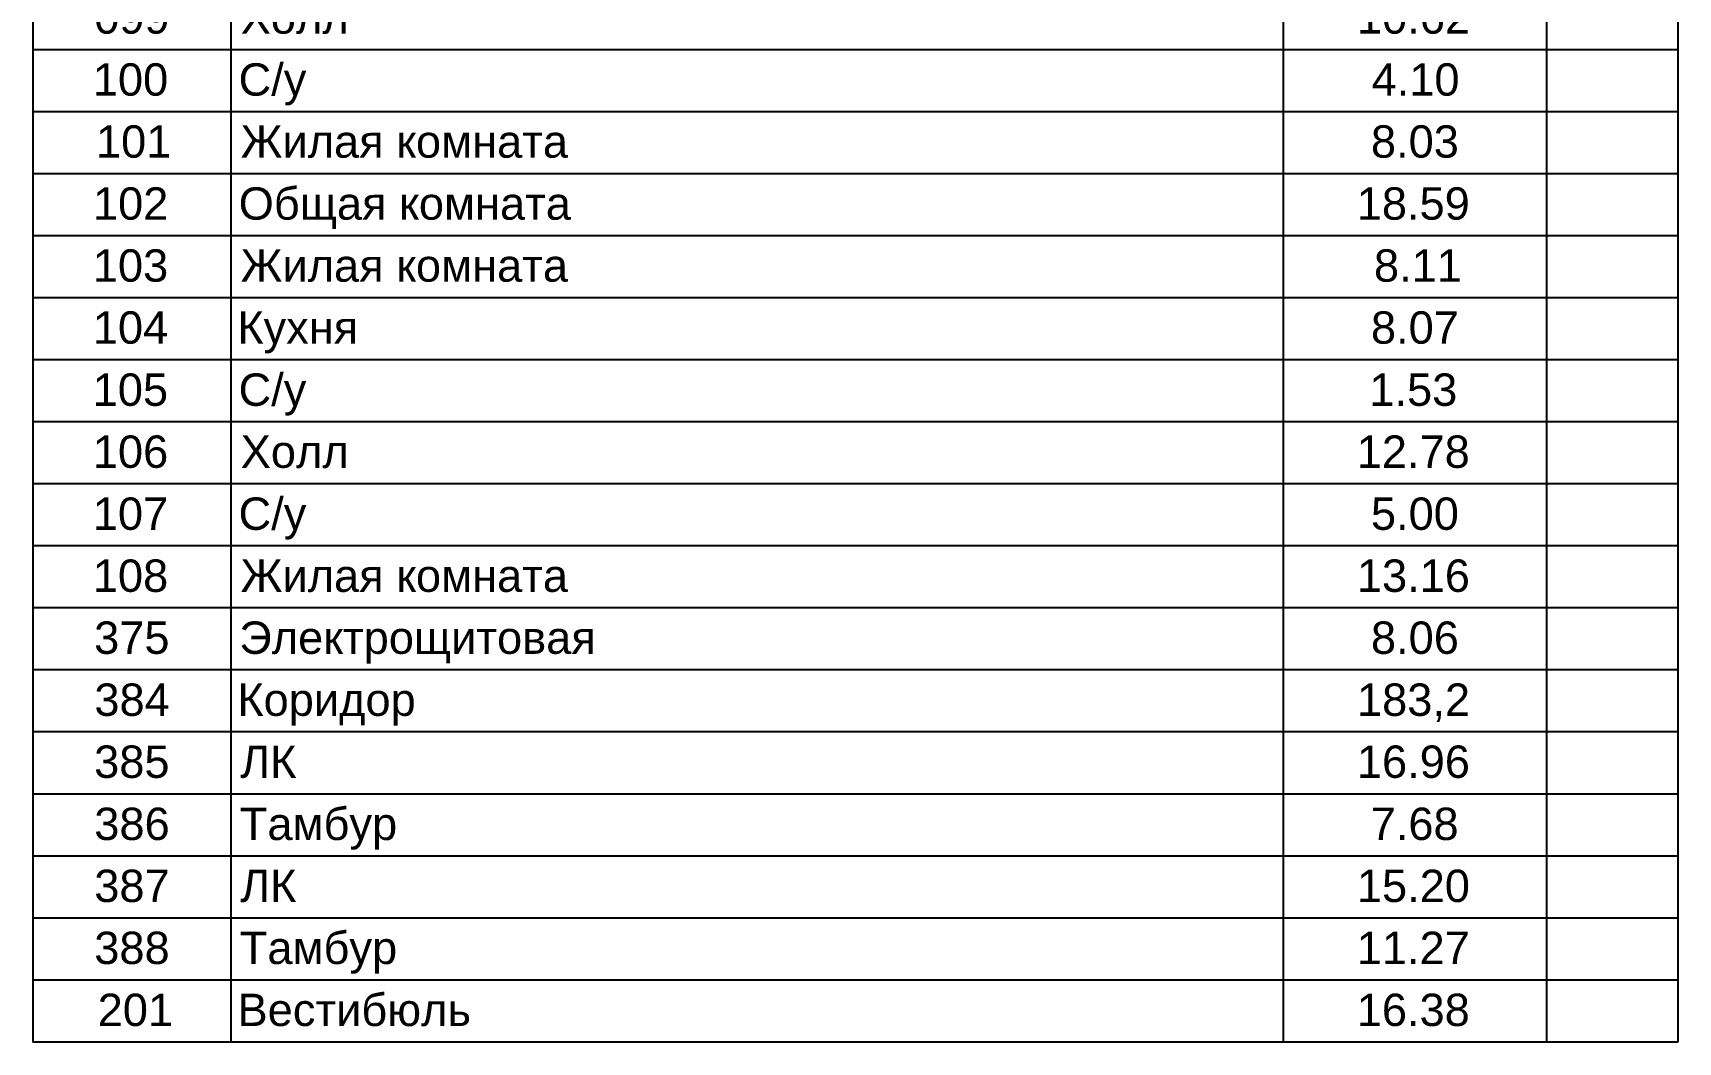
# Model space of a CAD drawing. Header units: millimetres. Extents: x -3463 to 813393, y -106315 to 159215.
# Drawn here: x 126027 to 138532, y 48820 to 56486 of the extents above; entities that cross this region are included whole.
import ezdxf

# ---------------------------------------------------------------- set-up
doc = ezdxf.new("R2010")
doc.units = ezdxf.units.MM
doc.layers.add('PLANS_', color=252, linetype='Continuous')
doc.styles.add('Arial_6', font='arial.ttf', dxfattribs={"height": 2.458832})

# ---------------------------------------------------------------- blocks, each defined once
blk = doc.blocks.new('A$Cf1d53ed0')
at = {"layer": 'PLANS_'}
for p, q in [((-7061, 26908), (-7061, -18425)), ((5444, 26908), (5444, -18425)), ((-5555, -10416), (-5555, -10887)), ((2442, -10416), (2442, -10887)), ((4445, -10416), (4445, -10887)), ((-5555, -10887), (-7061, -10887)), ((2442, -10887), (-5555, -10887)), ((-5555, -10887), (-5555, -11358)), ((4445, -10887), (2442, -10887)), ((2442, -10887), (2442, -11358)), ((5444, -10887), (4445, -10887)), ((4445, -10887), (4445, -11358)), ((-5555, -11358), (-7061, -11358)), ((2442, -11358), (-5555, -11358)), ((-5555, -11358), (-5555, -11829)), ((4445, -11358), (2442, -11358)), ((2442, -11358), (2442, -11829)), ((5444, -11358), (4445, -11358)), ((4445, -11358), (4445, -11829)), ((-5555, -11829), (-7061, -11829)), ((2442, -11829), (-5555, -11829)), ((-5555, -11829), (-5555, -12300)), ((4445, -11829), (2442, -11829)), ((2442, -11829), (2442, -12300)), ((5444, -11829), (4445, -11829)), ((4445, -11829), (4445, -12300)), ((-5555, -12300), (-7061, -12300)), ((2442, -12300), (-5555, -12300)), ((-5555, -12300), (-5555, -12771)), ((4445, -12300), (2442, -12300)), ((2442, -12300), (2442, -12771)), ((5444, -12300), (4445, -12300)), ((4445, -12300), (4445, -12771)), ((-5555, -12771), (-7061, -12771)), ((2442, -12771), (-5555, -12771)), ((-5555, -12771), (-5555, -13243)), ((4445, -12771), (2442, -12771)), ((2442, -12771), (2442, -13243)), ((5444, -12771), (4445, -12771)), ((4445, -12771), (4445, -13243)), ((-5555, -13243), (-7061, -13243)), ((2442, -13243), (-5555, -13243)), ((-5555, -13243), (-5555, -13714)), ((4445, -13243), (2442, -13243)), ((2442, -13243), (2442, -13714)), ((5444, -13243), (4445, -13243)), ((4445, -13243), (4445, -13714)), ((-5555, -13714), (-7061, -13714)), ((2442, -13714), (-5555, -13714)), ((-5555, -13714), (-5555, -14185)), ((4445, -13714), (2442, -13714)), ((2442, -13714), (2442, -14185)), ((5444, -13714), (4445, -13714)), ((4445, -13714), (4445, -14185)), ((-5555, -14185), (-7061, -14185)), ((2442, -14185), (-5555, -14185)), ((-5555, -14185), (-5555, -14656)), ((4445, -14185), (2442, -14185)), ((2442, -14185), (2442, -14656)), ((5444, -14185), (4445, -14185)), ((4445, -14185), (4445, -14656)), ((-5555, -14656), (-7061, -14656)), ((2442, -14656), (-5555, -14656)), ((-5555, -14656), (-5555, -15127)), ((4445, -14656), (2442, -14656)), ((2442, -14656), (2442, -15127)), ((5444, -14656), (4445, -14656)), ((4445, -14656), (4445, -15127)), ((-5555, -15127), (-7061, -15127)), ((2442, -15127), (-5555, -15127)), ((-5555, -15127), (-5555, -15598)), ((4445, -15127), (2442, -15127)), ((2442, -15127), (2442, -15598)), ((5444, -15127), (4445, -15127)), ((4445, -15127), (4445, -15598)), ((-5555, -15598), (-7061, -15598)), ((2442, -15598), (-5555, -15598)), ((-5555, -15598), (-5555, -16069)), ((4445, -15598), (2442, -15598)), ((2442, -15598), (2442, -16069)), ((5444, -15598), (4445, -15598)), ((4445, -15598), (4445, -16069)), ((-5555, -16069), (-7061, -16069)), ((2442, -16069), (-5555, -16069)), ((-5555, -16069), (-5555, -16541)), ((4445, -16069), (2442, -16069)), ((2442, -16069), (2442, -16541)), ((5444, -16069), (4445, -16069)), ((4445, -16069), (4445, -16541)), ((-5555, -16541), (-7061, -16541)), ((2442, -16541), (-5555, -16541)), ((-5555, -16541), (-5555, -17012)), ((4445, -16541), (2442, -16541)), ((2442, -16541), (2442, -17012)), ((5444, -16541), (4445, -16541)), ((4445, -16541), (4445, -17012)), ((-5555, -17012), (-7061, -17012)), ((2442, -17012), (-5555, -17012)), ((-5555, -17012), (-5555, -17483)), ((4445, -17012), (2442, -17012)), ((2442, -17012), (2442, -17483)), ((5444, -17012), (4445, -17012)), ((4445, -17012), (4445, -17483)), ((-5555, -17483), (-7061, -17483)), ((2442, -17483), (-5555, -17483)), ((-5555, -17483), (-5555, -17954)), ((4445, -17483), (2442, -17483)), ((2442, -17483), (2442, -17954)), ((5444, -17483), (4445, -17483)), ((4445, -17483), (4445, -17954)), ((-5555, -17954), (-7061, -17954)), ((2442, -17954), (-5555, -17954)), ((-5555, -17954), (-5555, -18425)), ((4445, -17954), (2442, -17954)), ((2442, -17954), (2442, -18425)), ((5444, -17954), (4445, -17954)), ((4445, -17954), (4445, -18425)), ((-5555, -18425), (-7061, -18425)), ((2442, -18425), (-5555, -18425)), ((4445, -18425), (2442, -18425)), ((5444, -18425), (4445, -18425))]:
    blk.add_line(p, q, dxfattribs=at)
at = {"layer": 'PLANS_', "lineweight": -3, "style": 'Arial_6'}
for s, height, p in [('099', 245.9, (-6594, -10765)), ('Холл', 245.9, (-5481, -10765)), ('10.62', 245.9, (3004, -10765)), ('100', 245.9, (-6605, -11236)), ('С/у', 245.9, (-5497, -11236)), ('4.10', 245.9, (3115, -11236)), ('101', 245.9, (-6581, -11707)), ('Жилая комната', 245.88, (-5481, -11707)), ('8.03', 245.9, (3110, -11707)), ('102', 245.9, (-6604, -12178)), ('Общая комната', 245.88, (-5496, -12178)), ('18.59', 245.9, (3002, -12178)), ('103', 245.9, (-6605, -12649)), ('Жилая комната', 245.88, (-5481, -12649)), ('8.11', 245.9, (3133, -12649)), ('104', 245.9, (-6605, -13120)), ('Кухня', 245.9, (-5507, -13120)), ('8.07', 245.9, (3110, -13120)), ('105', 245.9, (-6606, -13592)), ('С/у', 245.9, (-5497, -13592)), ('1.53', 245.9, (3098, -13592)), ('106', 245.9, (-6605, -14063)), ('Холл', 245.9, (-5481, -14063)), ('12.78', 245.9, (3002, -14063)), ('107', 245.9, (-6605, -14534)), ('С/у', 245.9, (-5497, -14534)), ('5.00', 245.9, (3110, -14534)), ('108', 245.9, (-6605, -15005)), ('13.16', 245.9, (3003, -15005)), ('Жилая комната', 245.88, (-5481, -15005)), ('375', 245.9, (-6595, -15476)), ('Электрощитовая', 245.88, (-5492, -15476)), ('8.06', 245.9, (3110, -15476)), ('384', 245.9, (-6593, -15947)), ('Коридор', 245.9, (-5507, -15947)), ('183,2', 245.9, (3004, -15947)), ('385', 245.9, (-6595, -16418)), ('ЛК', 245.9, (-5483, -16418)), ('16.96', 245.9, (3003, -16418)), ('Тамбур', 245.9, (-5488, -16890)), ('386', 245.9, (-6594, -16890)), ('7.68', 245.9, (3108, -16890)), ('387', 245.9, (-6594, -17361)), ('ЛК', 245.9, (-5483, -17361)), ('15.20', 245.9, (3003, -17361)), ('388', 245.9, (-6594, -17832)), ('Тамбур', 245.9, (-5488, -17832)), ('11.27', 245.9, (3002, -17832)), ('201', 245.9, (-6568, -18303)), ('Вестибюль', 245.9, (-5505, -18303)), ('16.38', 245.9, (3002, -18303))]:
    blk.add_text(s, height=height, dxfattribs=at).set_placement(p)

msp = doc.modelspace()

# ---------------------------------------------------------------- block references
at = {"layer": 'PLANS_'}
msp.add_blockref('A$Cf1d53ed0', (133087, 67245), dxfattribs=at)

doc.saveas('drawing.dxf')
